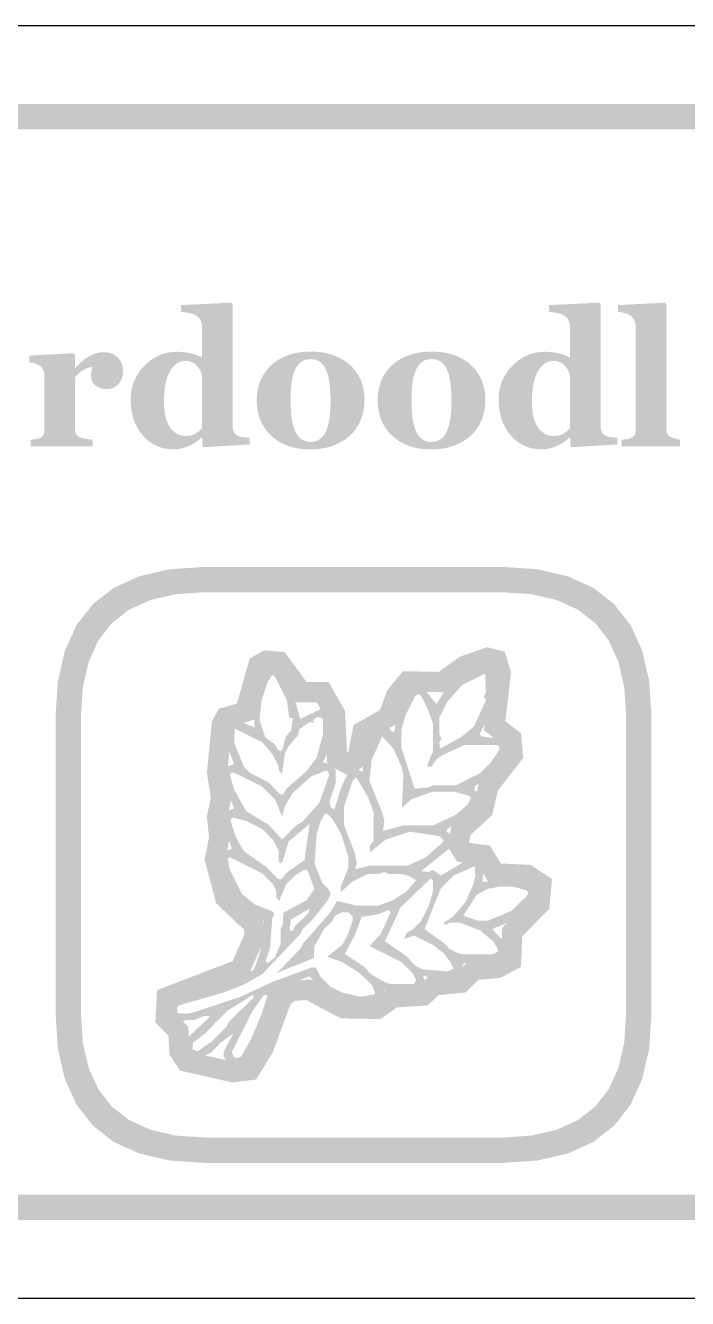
# Model space of a CAD drawing. Header units: millimetres. Extents: x 6 to 297, y 55 to 451.
# Drawn here: x 233.82 to 244.27, y 316.16 to 336.24 of the extents above; entities that cross this region are included whole.
import ezdxf

# ---------------------------------------------------------------- set-up
doc = ezdxf.new("R2010")
doc.units = ezdxf.units.MM
doc.layers.add('CUT', color=1, linetype='Continuous')
doc.layers.add('RASTER', color=7, linetype='Continuous')

msp = doc.modelspace()

# ---------------------------------------------------------------- hatches: boundary and pattern name
at = {"layer": 'RASTER'}
h = msp.add_hatch(color=7, dxfattribs=at)
h.paths.add_polyline_path([(208.2, 332.8), (208.234, 333.316), (208.337, 333.763), (208.509, 334.141), (208.75, 334.45), (209.059, 334.691), (209.438, 334.862), (209.884, 334.966), (210.4, 335), (267.6, 335), (268.116, 334.966), (268.563, 334.862), (268.941, 334.691), (269.25, 334.45), (269.491, 334.141), (269.663, 333.763), (269.766, 333.316), (269.8, 332.8), (269.8, 319.6), (269.766, 319.084), (269.662, 318.638), (269.491, 318.259), (269.25, 317.95), (268.941, 317.709), (268.563, 317.537), (268.116, 317.434), (267.6, 317.4), (210.4, 317.4), (209.884, 317.434), (209.438, 317.537), (209.059, 317.709), (208.75, 317.95), (208.509, 318.259), (208.337, 318.638), (208.234, 319.084), (208.2, 319.6)])
h.paths.add_polyline_path([(208.6, 332.8), (208.6, 319.6), (208.628, 319.178), (208.712, 318.813), (208.853, 318.503), (209.05, 318.25), (209.303, 318.053), (209.613, 317.912), (209.978, 317.828), (210.4, 317.8), (267.6, 317.8), (268.022, 317.828), (268.388, 317.912), (268.697, 318.053), (268.95, 318.25), (269.147, 318.503), (269.287, 318.813), (269.372, 319.178), (269.4, 319.6), (269.4, 332.8), (269.372, 333.222), (269.287, 333.588), (269.147, 333.897), (268.95, 334.15), (268.697, 334.347), (268.388, 334.488), (268.022, 334.572), (267.6, 334.6), (210.4, 334.6), (209.978, 334.572), (209.613, 334.488), (209.303, 334.347), (209.05, 334.15), (208.853, 333.897), (208.712, 333.588), (208.628, 333.222), (208.6, 332.8)], flags=0)
h = msp.add_hatch(color=7, dxfattribs=at)
h.paths.add_polyline_path([(237.359, 329.631), (236.637, 329.588), (236.615, 329.609), (236.615, 329.744), (236.605, 329.746), (236.586, 329.727), (236.566, 329.709), (236.544, 329.691), (236.521, 329.674), (236.496, 329.657), (236.469, 329.641), (236.441, 329.626), (236.411, 329.611), (236.38, 329.597), (236.35, 329.586), (236.319, 329.576), (236.288, 329.568), (236.257, 329.561), (236.226, 329.557), (236.195, 329.554), (236.164, 329.553), (236.092, 329.557), (236.023, 329.567), (235.957, 329.584), (235.894, 329.608), (235.835, 329.639), (235.779, 329.677), (235.726, 329.721), (235.676, 329.773), (235.631, 329.83), (235.592, 329.891), (235.559, 329.956), (235.532, 330.025), (235.511, 330.098), (235.496, 330.175), (235.487, 330.256), (235.484, 330.341), (235.488, 330.417), (235.498, 330.49), (235.515, 330.561), (235.538, 330.628), (235.568, 330.693), (235.605, 330.755), (235.649, 330.815), (235.699, 330.871), (235.754, 330.923), (235.812, 330.968), (235.873, 331.006), (235.936, 331.037), (236.002, 331.062), (236.072, 331.079), (236.143, 331.089), (236.218, 331.093), (236.248, 331.092), (236.277, 331.091), (236.306, 331.089), (236.335, 331.086), (236.363, 331.082), (236.39, 331.077), (236.417, 331.072), (236.444, 331.066), (236.47, 331.059), (236.494, 331.051), (236.517, 331.044), (236.539, 331.036), (236.559, 331.028), (236.578, 331.02), (236.596, 331.011), (236.612, 331.002), (236.612, 331.481), (236.612, 331.494), (236.611, 331.508), (236.609, 331.521), (236.607, 331.533), (236.604, 331.546), (236.6, 331.558), (236.595, 331.571), (236.59, 331.583), (236.585, 331.594), (236.578, 331.605), (236.572, 331.615), (236.565, 331.625), (236.557, 331.634), (236.549, 331.642), (236.541, 331.65), (236.532, 331.657), (236.52, 331.664), (236.508, 331.672), (236.494, 331.678), (236.481, 331.684), (236.466, 331.69), (236.451, 331.695), (236.435, 331.699), (236.418, 331.703), (236.401, 331.706), (236.384, 331.709), (236.367, 331.712), (236.35, 331.715), (236.333, 331.717), (236.316, 331.719), (236.298, 331.721), (236.281, 331.723), (236.281, 331.829), (237.072, 331.868), (237.094, 331.844), (237.094, 329.924), (237.095, 329.91), (237.095, 329.897), (237.097, 329.884), (237.099, 329.872), (237.101, 329.861), (237.105, 329.85), (237.108, 329.84), (237.113, 329.83), (237.117, 329.821), (237.123, 329.812), (237.129, 329.804), (237.137, 329.796), (237.144, 329.789), (237.153, 329.782), (237.162, 329.776), (237.172, 329.77), (237.18, 329.766), (237.189, 329.762), (237.199, 329.759), (237.21, 329.756), (237.221, 329.753), (237.234, 329.751), (237.248, 329.748), (237.262, 329.746), (237.276, 329.745), (237.29, 329.743), (237.303, 329.742), (237.316, 329.741), (237.328, 329.74), (237.339, 329.739), (237.35, 329.738), (237.359, 329.738)])
h.paths.add_polyline_path([(236.612, 329.892), (236.612, 330.719), (236.61, 330.728), (236.607, 330.736), (236.603, 330.745), (236.6, 330.755), (236.596, 330.764), (236.592, 330.774), (236.588, 330.784), (236.584, 330.794), (236.579, 330.804), (236.574, 330.814), (236.568, 330.824), (236.562, 330.834), (236.555, 330.843), (236.548, 330.853), (236.541, 330.862), (236.533, 330.871), (236.526, 330.879), (236.517, 330.886), (236.508, 330.894), (236.499, 330.9), (236.489, 330.907), (236.478, 330.914), (236.467, 330.92), (236.455, 330.926), (236.442, 330.931), (236.43, 330.936), (236.416, 330.94), (236.403, 330.943), (236.389, 330.946), (236.374, 330.948), (236.359, 330.949), (236.344, 330.949), (236.308, 330.947), (236.274, 330.939), (236.242, 330.926), (236.211, 330.908), (236.182, 330.884), (236.154, 330.856), (236.128, 330.822), (236.104, 330.784), (236.082, 330.74), (236.063, 330.692), (236.047, 330.64), (236.034, 330.584), (236.023, 330.523), (236.016, 330.459), (236.012, 330.39), (236.01, 330.316), (236.011, 330.287), (236.011, 330.258), (236.013, 330.231), (236.014, 330.204), (236.017, 330.177), (236.02, 330.152), (236.023, 330.127), (236.027, 330.103), (236.032, 330.08), (236.037, 330.057), (236.043, 330.035), (236.05, 330.013), (236.058, 329.992), (236.067, 329.971), (236.076, 329.951), (236.086, 329.931), (236.097, 329.912), (236.109, 329.894), (236.122, 329.878), (236.135, 329.862), (236.149, 329.847), (236.164, 329.834), (236.179, 329.821), (236.196, 329.809), (236.213, 329.799), (236.231, 329.79), (236.249, 329.783), (236.269, 329.777), (236.289, 329.772), (236.311, 329.768), (236.333, 329.766), (236.356, 329.766), (236.378, 329.766), (236.399, 329.768), (236.419, 329.77), (236.438, 329.774), (236.456, 329.779), (236.473, 329.785), (236.489, 329.792), (236.504, 329.8), (236.518, 329.809), (236.533, 329.819), (236.547, 329.829), (236.56, 329.84), (236.574, 329.852), (236.587, 329.864), (236.6, 329.878), (236.612, 329.892)], flags=0)
h = msp.add_hatch(color=7, dxfattribs=at)
h.paths.add_polyline_path([(243.163, 329.631), (242.441, 329.588), (242.419, 329.609), (242.419, 329.744), (242.409, 329.746), (242.39, 329.727), (242.37, 329.709), (242.348, 329.691), (242.324, 329.674), (242.299, 329.657), (242.273, 329.641), (242.244, 329.626), (242.215, 329.611), (242.184, 329.597), (242.153, 329.586), (242.123, 329.576), (242.092, 329.568), (242.061, 329.561), (242.03, 329.557), (241.999, 329.554), (241.968, 329.553), (241.895, 329.557), (241.826, 329.567), (241.76, 329.584), (241.698, 329.608), (241.639, 329.639), (241.582, 329.677), (241.53, 329.721), (241.48, 329.773), (241.435, 329.83), (241.396, 329.891), (241.363, 329.956), (241.336, 330.025), (241.315, 330.098), (241.3, 330.175), (241.291, 330.256), (241.288, 330.341), (241.291, 330.417), (241.301, 330.49), (241.318, 330.561), (241.342, 330.628), (241.372, 330.693), (241.409, 330.755), (241.452, 330.815), (241.503, 330.871), (241.558, 330.923), (241.616, 330.968), (241.676, 331.006), (241.74, 331.037), (241.806, 331.062), (241.875, 331.079), (241.947, 331.089), (242.022, 331.093), (242.052, 331.092), (242.081, 331.091), (242.11, 331.089), (242.138, 331.086), (242.166, 331.082), (242.194, 331.077), (242.221, 331.072), (242.248, 331.066), (242.273, 331.059), (242.298, 331.051), (242.321, 331.044), (242.342, 331.036), (242.363, 331.028), (242.382, 331.02), (242.4, 331.011), (242.416, 331.002), (242.416, 331.481), (242.416, 331.494), (242.415, 331.508), (242.413, 331.521), (242.411, 331.533), (242.407, 331.546), (242.404, 331.558), (242.399, 331.571), (242.394, 331.583), (242.388, 331.594), (242.382, 331.605), (242.376, 331.615), (242.368, 331.625), (242.361, 331.634), (242.353, 331.642), (242.344, 331.65), (242.335, 331.657), (242.324, 331.664), (242.311, 331.672), (242.298, 331.678), (242.284, 331.684), (242.27, 331.69), (242.255, 331.695), (242.239, 331.699), (242.222, 331.703), (242.205, 331.706), (242.188, 331.709), (242.171, 331.712), (242.154, 331.715), (242.136, 331.717), (242.119, 331.719), (242.102, 331.721), (242.085, 331.723), (242.085, 331.829), (242.876, 331.868), (242.898, 331.844), (242.898, 329.924), (242.898, 329.91), (242.899, 329.897), (242.901, 329.884), (242.903, 329.872), (242.905, 329.861), (242.908, 329.85), (242.912, 329.84), (242.916, 329.83), (242.921, 329.821), (242.927, 329.812), (242.933, 329.804), (242.94, 329.796), (242.948, 329.789), (242.956, 329.782), (242.966, 329.776), (242.976, 329.77), (242.984, 329.766), (242.993, 329.762), (243.003, 329.759), (243.013, 329.756), (243.025, 329.753), (243.038, 329.751), (243.051, 329.748), (243.066, 329.746), (243.08, 329.745), (243.094, 329.743), (243.107, 329.742), (243.12, 329.741), (243.132, 329.74), (243.143, 329.739), (243.153, 329.738), (243.163, 329.738)])
h.paths.add_polyline_path([(242.416, 329.892), (242.416, 330.719), (242.413, 330.728), (242.41, 330.736), (242.407, 330.745), (242.404, 330.755), (242.4, 330.764), (242.396, 330.774), (242.392, 330.784), (242.387, 330.794), (242.383, 330.804), (242.377, 330.814), (242.372, 330.824), (242.366, 330.834), (242.359, 330.843), (242.352, 330.853), (242.345, 330.862), (242.337, 330.871), (242.329, 330.879), (242.321, 330.886), (242.312, 330.894), (242.303, 330.9), (242.293, 330.907), (242.282, 330.914), (242.271, 330.92), (242.259, 330.926), (242.246, 330.931), (242.233, 330.936), (242.22, 330.94), (242.206, 330.943), (242.192, 330.946), (242.178, 330.948), (242.163, 330.949), (242.148, 330.949), (242.112, 330.947), (242.078, 330.939), (242.046, 330.926), (242.015, 330.908), (241.985, 330.884), (241.958, 330.856), (241.932, 330.822), (241.908, 330.784), (241.886, 330.74), (241.867, 330.692), (241.851, 330.64), (241.837, 330.584), (241.827, 330.523), (241.82, 330.459), (241.815, 330.39), (241.814, 330.316), (241.814, 330.287), (241.815, 330.258), (241.816, 330.231), (241.818, 330.204), (241.821, 330.177), (241.823, 330.152), (241.827, 330.127), (241.831, 330.103), (241.835, 330.08), (241.841, 330.057), (241.847, 330.035), (241.854, 330.013), (241.862, 329.992), (241.87, 329.971), (241.88, 329.951), (241.89, 329.931), (241.901, 329.912), (241.913, 329.894), (241.925, 329.878), (241.939, 329.862), (241.953, 329.847), (241.967, 329.834), (241.983, 329.821), (241.999, 329.809), (242.016, 329.799), (242.034, 329.79), (242.053, 329.783), (242.073, 329.777), (242.093, 329.772), (242.114, 329.768), (242.137, 329.766), (242.16, 329.766), (242.182, 329.766), (242.202, 329.768), (242.222, 329.77), (242.241, 329.774), (242.259, 329.779), (242.276, 329.785), (242.292, 329.792), (242.308, 329.8), (242.322, 329.809), (242.336, 329.819), (242.35, 329.829), (242.364, 329.84), (242.377, 329.852), (242.391, 329.864), (242.403, 329.878), (242.416, 329.892)], flags=0)
for points in [[(244.15, 329.6), (243.232, 329.6), (243.232, 329.707), (243.241, 329.708), (243.251, 329.708), (243.26, 329.709), (243.269, 329.71), (243.279, 329.711), (243.288, 329.712), (243.297, 329.713), (243.306, 329.714), (243.315, 329.715), (243.323, 329.717), (243.332, 329.718), (243.34, 329.72), (243.348, 329.722), (243.355, 329.724), (243.363, 329.726), (243.37, 329.729), (243.381, 329.734), (243.391, 329.739), (243.401, 329.744), (243.409, 329.75), (243.416, 329.757), (243.423, 329.764), (243.429, 329.771), (243.433, 329.779), (243.437, 329.788), (243.441, 329.797), (243.444, 329.807), (243.446, 329.818), (243.448, 329.829), (243.449, 329.841), (243.45, 329.853), (243.45, 329.867), (243.45, 331.49), (243.45, 331.503), (243.449, 331.517), (243.447, 331.53), (243.445, 331.543), (243.441, 331.556), (243.437, 331.569), (243.433, 331.581), (243.427, 331.593), (243.422, 331.604), (243.415, 331.615), (243.408, 331.625), (243.401, 331.635), (243.393, 331.644), (243.385, 331.652), (243.376, 331.659), (243.367, 331.665), (243.359, 331.67), (243.35, 331.675), (243.341, 331.68), (243.33, 331.684), (243.318, 331.689), (243.306, 331.693), (243.292, 331.698), (243.278, 331.702), (243.263, 331.706), (243.249, 331.71), (243.236, 331.713), (243.222, 331.716), (243.209, 331.718), (243.197, 331.72), (243.185, 331.722), (243.173, 331.723), (243.173, 331.829), (243.91, 331.868), (243.932, 331.844), (243.932, 329.886), (243.932, 329.872), (243.933, 329.86), (243.935, 329.848), (243.937, 329.837), (243.94, 329.826), (243.943, 329.816), (243.947, 329.806), (243.951, 329.798), (243.956, 329.79), (243.962, 329.782), (243.969, 329.775), (243.976, 329.768), (243.984, 329.761), (243.993, 329.755), (244.002, 329.75), (244.013, 329.745), (244.02, 329.742), (244.028, 329.739), (244.035, 329.736), (244.043, 329.733), (244.05, 329.73), (244.058, 329.727), (244.066, 329.724), (244.074, 329.722), (244.082, 329.719), (244.091, 329.717), (244.1, 329.715), (244.109, 329.713), (244.119, 329.711), (244.129, 329.709), (244.14, 329.708), (244.15, 329.707)], [(235.364, 330.785), (235.363, 330.758), (235.36, 330.731), (235.355, 330.705), (235.347, 330.681), (235.337, 330.656), (235.326, 330.633), (235.312, 330.611), (235.295, 330.59), (235.278, 330.57), (235.258, 330.553), (235.238, 330.538), (235.216, 330.526), (235.192, 330.517), (235.167, 330.511), (235.141, 330.507), (235.114, 330.505), (235.088, 330.506), (235.062, 330.509), (235.038, 330.513), (235.015, 330.519), (234.993, 330.526), (234.972, 330.536), (234.952, 330.547), (234.933, 330.559), (234.916, 330.574), (234.9, 330.59), (234.888, 330.607), (234.877, 330.626), (234.869, 330.647), (234.864, 330.67), (234.86, 330.694), (234.859, 330.719), (234.859, 330.732), (234.859, 330.743), (234.86, 330.754), (234.861, 330.765), (234.862, 330.774), (234.863, 330.783), (234.864, 330.791), (234.866, 330.799), (234.868, 330.806), (234.87, 330.813), (234.871, 330.82), (234.873, 330.827), (234.875, 330.833), (234.876, 330.84), (234.878, 330.846), (234.879, 330.852), (234.862, 330.851), (234.845, 330.848), (234.828, 330.844), (234.81, 330.839), (234.792, 330.833), (234.774, 330.825), (234.756, 330.816), (234.737, 330.806), (234.719, 330.794), (234.701, 330.782), (234.684, 330.768), (234.667, 330.754), (234.651, 330.739), (234.635, 330.723), (234.62, 330.706), (234.605, 330.688), (234.605, 329.884), (234.606, 329.872), (234.606, 329.86), (234.608, 329.848), (234.609, 329.837), (234.612, 329.827), (234.615, 329.817), (234.618, 329.808), (234.622, 329.799), (234.626, 329.791), (234.631, 329.783), (234.637, 329.776), (234.643, 329.769), (234.65, 329.763), (234.658, 329.757), (234.667, 329.751), (234.676, 329.746), (234.684, 329.743), (234.694, 329.739), (234.706, 329.735), (234.718, 329.732), (234.732, 329.728), (234.747, 329.725), (234.763, 329.722), (234.781, 329.719), (234.798, 329.717), (234.814, 329.714), (234.829, 329.712), (234.843, 329.711), (234.855, 329.709), (234.867, 329.708), (234.877, 329.707), (234.885, 329.707), (234.885, 329.6), (233.905, 329.6), (233.905, 329.707), (233.914, 329.708), (233.924, 329.709), (233.933, 329.709), (233.942, 329.71), (233.951, 329.711), (233.961, 329.713), (233.97, 329.714), (233.979, 329.715), (233.988, 329.716), (233.997, 329.718), (234.006, 329.719), (234.014, 329.721), (234.022, 329.723), (234.029, 329.725), (234.036, 329.727), (234.043, 329.729), (234.054, 329.733), (234.065, 329.738), (234.074, 329.743), (234.083, 329.749), (234.09, 329.756), (234.097, 329.763), (234.103, 329.771), (234.107, 329.779), (234.112, 329.787), (234.115, 329.797), (234.118, 329.807), (234.121, 329.818), (234.123, 329.829), (234.124, 329.841), (234.125, 329.853), (234.125, 329.867), (234.125, 330.719), (234.125, 330.732), (234.123, 330.745), (234.121, 330.757), (234.119, 330.769), (234.115, 330.781), (234.111, 330.792), (234.106, 330.803), (234.1, 330.814), (234.094, 330.824), (234.087, 330.833), (234.08, 330.843), (234.073, 330.851), (234.065, 330.859), (234.057, 330.867), (234.049, 330.874), (234.04, 330.88), (234.033, 330.885), (234.026, 330.889), (234.018, 330.893), (234.01, 330.896), (234.002, 330.9), (233.993, 330.903), (233.983, 330.907), (233.973, 330.91), (233.963, 330.912), (233.953, 330.915), (233.942, 330.917), (233.931, 330.919), (233.92, 330.921), (233.908, 330.923), (233.897, 330.924), (233.885, 330.926), (233.885, 331.033), (234.583, 331.071), (234.605, 331.049), (234.605, 330.836), (234.611, 330.836), (234.637, 330.865), (234.663, 330.892), (234.689, 330.917), (234.716, 330.941), (234.743, 330.963), (234.77, 330.984), (234.798, 331.003), (234.826, 331.02), (234.854, 331.036), (234.883, 331.049), (234.912, 331.061), (234.942, 331.07), (234.972, 331.077), (235.002, 331.083), (235.032, 331.086), (235.063, 331.087), (235.096, 331.086), (235.127, 331.082), (235.157, 331.075), (235.185, 331.066), (235.212, 331.054), (235.237, 331.039), (235.26, 331.022), (235.281, 331.003), (235.301, 330.981), (235.318, 330.957), (235.332, 330.933), (235.344, 330.906), (235.353, 330.878), (235.359, 330.849), (235.363, 330.818), (235.364, 330.785)]]:
    msp.add_hatch(color=7, dxfattribs=at).paths.add_polyline_path(points)
h = msp.add_hatch(color=7, dxfattribs=at)
h.paths.add_polyline_path([(238.95, 330.88), (238.976, 330.854), (239.001, 330.827), (239.024, 330.799), (239.046, 330.769), (239.066, 330.738), (239.084, 330.706), (239.101, 330.673), (239.116, 330.639), (239.129, 330.603), (239.141, 330.567), (239.151, 330.53), (239.159, 330.492), (239.165, 330.454), (239.169, 330.414), (239.172, 330.375), (239.173, 330.334), (239.172, 330.294), (239.169, 330.254), (239.165, 330.215), (239.159, 330.176), (239.151, 330.138), (239.141, 330.1), (239.13, 330.063), (239.116, 330.027), (239.102, 329.992), (239.085, 329.957), (239.067, 329.925), (239.047, 329.893), (239.026, 329.863), (239.003, 329.834), (238.978, 329.806), (238.952, 329.78), (238.922, 329.754), (238.891, 329.728), (238.859, 329.705), (238.825, 329.683), (238.79, 329.663), (238.753, 329.644), (238.715, 329.627), (238.676, 329.612), (238.635, 329.598), (238.592, 329.586), (238.549, 329.576), (238.504, 329.568), (238.457, 329.561), (238.409, 329.557), (238.36, 329.554), (238.309, 329.553), (238.264, 329.554), (238.221, 329.556), (238.179, 329.56), (238.137, 329.566), (238.096, 329.573), (238.057, 329.582), (238.018, 329.592), (237.98, 329.604), (237.943, 329.618), (237.907, 329.633), (237.872, 329.65), (237.838, 329.668), (237.806, 329.689), (237.774, 329.71), (237.743, 329.733), (237.714, 329.758), (237.687, 329.783), (237.661, 329.81), (237.637, 329.838), (237.614, 329.868), (237.593, 329.899), (237.573, 329.931), (237.555, 329.965), (237.538, 330.001), (237.523, 330.037), (237.51, 330.075), (237.499, 330.114), (237.49, 330.154), (237.483, 330.194), (237.478, 330.236), (237.475, 330.279), (237.474, 330.324), (237.475, 330.367), (237.477, 330.409), (237.482, 330.45), (237.488, 330.49), (237.496, 330.528), (237.505, 330.565), (237.517, 330.602), (237.53, 330.636), (237.545, 330.67), (237.562, 330.703), (237.58, 330.735), (237.601, 330.766), (237.623, 330.796), (237.646, 330.825), (237.672, 330.853), (237.699, 330.88), (237.727, 330.905), (237.757, 330.929), (237.788, 330.951), (237.82, 330.971), (237.854, 330.99), (237.89, 331.008), (237.928, 331.024), (237.967, 331.039), (238.007, 331.052), (238.048, 331.064), (238.091, 331.074), (238.135, 331.082), (238.18, 331.088), (238.226, 331.092), (238.273, 331.095), (238.322, 331.096), (238.372, 331.095), (238.421, 331.092), (238.469, 331.088), (238.515, 331.082), (238.559, 331.074), (238.602, 331.064), (238.643, 331.052), (238.683, 331.039), (238.721, 331.024), (238.758, 331.008), (238.794, 330.99), (238.828, 330.971), (238.86, 330.951), (238.892, 330.929), (238.922, 330.905), (238.95, 330.88)])
h.paths.add_polyline_path([(238.575, 329.865), (238.583, 329.886), (238.59, 329.908), (238.597, 329.932), (238.603, 329.956), (238.609, 329.981), (238.614, 330.008), (238.619, 330.036), (238.623, 330.064), (238.626, 330.094), (238.63, 330.125), (238.632, 330.158), (238.634, 330.191), (238.636, 330.226), (238.637, 330.262), (238.638, 330.299), (238.638, 330.337), (238.638, 330.363), (238.637, 330.39), (238.636, 330.418), (238.635, 330.447), (238.632, 330.476), (238.63, 330.507), (238.627, 330.539), (238.624, 330.571), (238.62, 330.603), (238.615, 330.634), (238.61, 330.662), (238.605, 330.689), (238.6, 330.714), (238.593, 330.738), (238.587, 330.759), (238.58, 330.779), (238.57, 330.802), (238.56, 330.823), (238.549, 330.843), (238.538, 330.862), (238.525, 330.879), (238.512, 330.895), (238.497, 330.91), (238.482, 330.924), (238.466, 330.937), (238.449, 330.947), (238.431, 330.956), (238.412, 330.964), (238.391, 330.97), (238.37, 330.974), (238.348, 330.976), (238.325, 330.977), (238.299, 330.976), (238.275, 330.973), (238.253, 330.969), (238.231, 330.963), (238.211, 330.955), (238.192, 330.945), (238.175, 330.933), (238.158, 330.92), (238.143, 330.905), (238.129, 330.889), (238.116, 330.872), (238.103, 330.854), (238.092, 330.835), (238.081, 330.815), (238.071, 330.794), (238.063, 330.772), (238.055, 330.751), (238.048, 330.728), (238.042, 330.705), (238.036, 330.681), (238.031, 330.656), (238.027, 330.631), (238.023, 330.604), (238.02, 330.576), (238.017, 330.548), (238.015, 330.52), (238.013, 330.491), (238.011, 330.462), (238.01, 330.433), (238.009, 330.403), (238.008, 330.373), (238.008, 330.343), (238.008, 330.304), (238.009, 330.266), (238.01, 330.231), (238.011, 330.197), (238.012, 330.165), (238.014, 330.134), (238.016, 330.105), (238.019, 330.078), (238.022, 330.052), (238.026, 330.026), (238.03, 330), (238.036, 329.973), (238.043, 329.947), (238.05, 329.921), (238.059, 329.894), (238.068, 329.868), (238.077, 329.846), (238.087, 329.825), (238.098, 329.805), (238.109, 329.787), (238.122, 329.769), (238.135, 329.753), (238.15, 329.738), (238.165, 329.725), (238.181, 329.712), (238.199, 329.701), (238.217, 329.692), (238.236, 329.685), (238.257, 329.679), (238.278, 329.675), (238.301, 329.673), (238.325, 329.672), (238.346, 329.673), (238.367, 329.675), (238.387, 329.679), (238.406, 329.684), (238.425, 329.691), (238.443, 329.699), (238.459, 329.709), (238.476, 329.721), (238.491, 329.734), (238.505, 329.748), (238.519, 329.764), (238.532, 329.781), (238.544, 329.8), (238.555, 329.82), (238.566, 329.842), (238.575, 329.865)], flags=0)
h = msp.add_hatch(color=7, dxfattribs=at)
h.paths.add_polyline_path([(240.857, 330.88), (240.884, 330.854), (240.908, 330.827), (240.932, 330.799), (240.953, 330.769), (240.973, 330.738), (240.991, 330.706), (241.008, 330.673), (241.023, 330.639), (241.036, 330.603), (241.048, 330.567), (241.058, 330.53), (241.066, 330.492), (241.072, 330.454), (241.077, 330.414), (241.079, 330.375), (241.08, 330.334), (241.079, 330.294), (241.077, 330.254), (241.072, 330.215), (241.066, 330.176), (241.058, 330.138), (241.048, 330.1), (241.037, 330.063), (241.024, 330.027), (241.009, 329.992), (240.992, 329.957), (240.974, 329.925), (240.954, 329.893), (240.933, 329.863), (240.91, 329.834), (240.885, 329.806), (240.859, 329.78), (240.829, 329.754), (240.798, 329.728), (240.766, 329.705), (240.732, 329.683), (240.697, 329.663), (240.66, 329.644), (240.622, 329.627), (240.583, 329.612), (240.542, 329.598), (240.5, 329.586), (240.456, 329.576), (240.411, 329.568), (240.364, 329.561), (240.316, 329.557), (240.267, 329.554), (240.216, 329.553), (240.172, 329.554), (240.128, 329.556), (240.086, 329.56), (240.044, 329.566), (240.004, 329.573), (239.964, 329.582), (239.925, 329.592), (239.887, 329.604), (239.85, 329.618), (239.814, 329.633), (239.779, 329.65), (239.745, 329.668), (239.713, 329.689), (239.681, 329.71), (239.651, 329.733), (239.621, 329.758), (239.594, 329.783), (239.568, 329.81), (239.544, 329.838), (239.521, 329.868), (239.5, 329.899), (239.48, 329.931), (239.462, 329.965), (239.445, 330.001), (239.43, 330.037), (239.417, 330.075), (239.406, 330.114), (239.397, 330.154), (239.39, 330.194), (239.385, 330.236), (239.382, 330.279), (239.381, 330.324), (239.382, 330.367), (239.384, 330.409), (239.389, 330.45), (239.395, 330.49), (239.403, 330.528), (239.413, 330.565), (239.424, 330.602), (239.437, 330.636), (239.452, 330.67), (239.469, 330.703), (239.487, 330.735), (239.508, 330.766), (239.53, 330.796), (239.554, 330.825), (239.579, 330.853), (239.606, 330.88), (239.634, 330.905), (239.664, 330.929), (239.695, 330.951), (239.727, 330.971), (239.762, 330.99), (239.797, 331.008), (239.835, 331.024), (239.874, 331.039), (239.914, 331.052), (239.956, 331.064), (239.998, 331.074), (240.042, 331.082), (240.087, 331.088), (240.133, 331.092), (240.181, 331.095), (240.229, 331.096), (240.28, 331.095), (240.328, 331.092), (240.376, 331.088), (240.422, 331.082), (240.466, 331.074), (240.509, 331.064), (240.55, 331.052), (240.59, 331.039), (240.628, 331.024), (240.665, 331.008), (240.701, 330.99), (240.735, 330.971), (240.768, 330.951), (240.799, 330.929), (240.829, 330.905), (240.857, 330.88)])
h.paths.add_polyline_path([(240.482, 329.865), (240.49, 329.886), (240.497, 329.908), (240.504, 329.932), (240.51, 329.956), (240.516, 329.981), (240.521, 330.008), (240.526, 330.036), (240.53, 330.064), (240.534, 330.094), (240.537, 330.125), (240.539, 330.158), (240.542, 330.191), (240.543, 330.226), (240.544, 330.262), (240.545, 330.299), (240.545, 330.337), (240.545, 330.363), (240.544, 330.39), (240.543, 330.418), (240.542, 330.447), (240.54, 330.476), (240.537, 330.507), (240.534, 330.539), (240.531, 330.571), (240.527, 330.603), (240.523, 330.634), (240.518, 330.662), (240.512, 330.689), (240.507, 330.714), (240.501, 330.738), (240.494, 330.759), (240.487, 330.779), (240.478, 330.802), (240.468, 330.823), (240.457, 330.843), (240.445, 330.862), (240.432, 330.879), (240.419, 330.895), (240.405, 330.91), (240.389, 330.924), (240.373, 330.937), (240.356, 330.947), (240.338, 330.956), (240.319, 330.964), (240.299, 330.97), (240.277, 330.974), (240.255, 330.976), (240.232, 330.977), (240.207, 330.976), (240.183, 330.973), (240.16, 330.969), (240.138, 330.963), (240.118, 330.955), (240.099, 330.945), (240.082, 330.933), (240.066, 330.92), (240.051, 330.905), (240.036, 330.889), (240.023, 330.872), (240.011, 330.854), (239.999, 330.835), (239.988, 330.815), (239.979, 330.794), (239.97, 330.772), (239.962, 330.751), (239.956, 330.728), (239.949, 330.705), (239.944, 330.681), (239.939, 330.656), (239.934, 330.631), (239.93, 330.604), (239.927, 330.576), (239.924, 330.548), (239.922, 330.52), (239.92, 330.491), (239.918, 330.462), (239.917, 330.433), (239.916, 330.403), (239.916, 330.373), (239.916, 330.343), (239.916, 330.304), (239.916, 330.266), (239.917, 330.231), (239.918, 330.197), (239.92, 330.165), (239.921, 330.134), (239.923, 330.105), (239.926, 330.078), (239.929, 330.052), (239.933, 330.026), (239.938, 330), (239.943, 329.973), (239.95, 329.947), (239.958, 329.921), (239.966, 329.894), (239.976, 329.868), (239.984, 329.846), (239.994, 329.825), (240.005, 329.805), (240.017, 329.787), (240.029, 329.769), (240.043, 329.753), (240.057, 329.738), (240.072, 329.725), (240.089, 329.712), (240.106, 329.701), (240.124, 329.692), (240.144, 329.685), (240.164, 329.679), (240.186, 329.675), (240.208, 329.673), (240.232, 329.672), (240.254, 329.673), (240.274, 329.675), (240.294, 329.679), (240.314, 329.684), (240.332, 329.691), (240.35, 329.699), (240.367, 329.709), (240.383, 329.721), (240.398, 329.734), (240.413, 329.748), (240.426, 329.764), (240.439, 329.781), (240.451, 329.8), (240.462, 329.82), (240.473, 329.842), (240.482, 329.865)], flags=0)
h = msp.add_hatch(color=7, dxfattribs=at)
h.paths.add_polyline_path([(234.3, 325.35), (234.337, 325.901), (234.447, 326.378), (234.63, 326.782), (234.888, 327.112), (235.218, 327.37), (235.622, 327.553), (236.099, 327.663), (236.65, 327.7), (241.35, 327.7), (241.901, 327.663), (242.378, 327.553), (242.782, 327.37), (243.112, 327.112), (243.37, 326.782), (243.553, 326.378), (243.663, 325.901), (243.7, 325.35), (243.7, 320.65), (243.663, 320.099), (243.553, 319.622), (243.37, 319.218), (243.112, 318.887), (242.782, 318.63), (242.378, 318.447), (241.901, 318.337), (241.35, 318.3), (236.65, 318.3), (236.099, 318.337), (235.622, 318.447), (235.218, 318.63), (234.888, 318.888), (234.63, 319.218), (234.447, 319.622), (234.337, 320.099), (234.3, 320.65)])
h.paths.add_polyline_path([(234.7, 325.35), (234.7, 320.65), (234.73, 320.193), (234.822, 319.797), (234.974, 319.462), (235.188, 319.188), (235.462, 318.974), (235.797, 318.822), (236.193, 318.73), (236.65, 318.7), (241.35, 318.7), (241.807, 318.73), (242.203, 318.822), (242.538, 318.974), (242.813, 319.188), (243.026, 319.462), (243.178, 319.797), (243.27, 320.193), (243.3, 320.65), (243.3, 325.35), (243.27, 325.807), (243.178, 326.203), (243.026, 326.538), (242.813, 326.813), (242.538, 327.026), (242.203, 327.178), (241.807, 327.27), (241.35, 327.3), (236.65, 327.3), (236.193, 327.27), (235.797, 327.178), (235.462, 327.026), (235.187, 326.813), (234.974, 326.538), (234.822, 326.203), (234.73, 325.807), (234.7, 325.35)], flags=0)
h = msp.add_hatch(color=7, dxfattribs=at)
h.paths.add_polyline_path([(241.108, 326.434), (241.385, 326.363), (241.485, 326.042), (241.395, 325.267), (241.642, 325.076), (241.677, 324.686), (241.279, 324.176), (241.186, 323.786), (240.843, 323.469), (240.823, 323.355), (240.827, 323.348), (241.152, 323.304), (241.324, 323.021), (241.794, 323), (242.131, 322.775), (242.087, 322.306), (241.66, 321.873), (241.642, 321.392), (241.315, 321.216), (240.97, 321.188), (240.771, 320.989), (240.343, 320.946), (240.167, 320.783), (239.685, 320.752), (239.425, 320.568), (238.797, 320.579), (238.259, 320.867), (238.081, 320.856), (238.004, 320.799), (237.728, 320.048), (237.466, 319.615), (237.087, 319.568), (236.263, 319.756), (236.097, 320.005), (236.081, 320.305), (235.874, 320.512), (235.899, 321.024), (237.093, 321.482), (237.281, 321.912), (237.27, 321.979), (236.832, 322.397), (236.651, 323.084), (236.72, 323.431), (236.687, 323.766), (236.749, 324.058), (236.687, 324.453), (236.766, 325.268), (236.875, 325.461), (237.162, 325.545), (237.36, 326.253), (237.586, 326.384), (237.912, 326.357), (238.261, 325.883), (238.608, 325.883), (238.866, 325.428), (238.897, 324.782), (238.91, 324.775), (238.918, 324.78), (238.999, 325.205), (239.416, 325.443), (239.532, 325.754), (239.778, 326.055), (240.346, 326.044), (240.669, 326.28)])
h.paths.add_polyline_path([(241.122, 326.1), (240.82, 325.994), (240.448, 325.722), (239.928, 325.732), (239.814, 325.592), (239.676, 325.222), (239.285, 325), (239.206, 324.583), (238.927, 324.408), (238.586, 324.581), (238.55, 325.337), (238.421, 325.563), (238.1, 325.563), (237.741, 326.05), (237.66, 326.057), (237.633, 326.041), (237.423, 325.287), (237.089, 325.19), (237.078, 325.17), (237.01, 324.463), (237.075, 324.049), (237.01, 323.748), (237.044, 323.415), (236.979, 323.094), (237.119, 322.566), (237.569, 322.136), (237.612, 321.869), (237.332, 321.231), (236.209, 320.8), (236.201, 320.638), (236.394, 320.445), (236.412, 320.11), (236.459, 320.039), (237.104, 319.893), (237.273, 319.913), (237.438, 320.187), (237.736, 320.999), (237.967, 321.169), (238.329, 321.192), (238.88, 320.898), (239.326, 320.89), (239.574, 321.066), (240.033, 321.095), (240.204, 321.253), (240.625, 321.296), (240.827, 321.498), (241.222, 321.53), (241.329, 321.587), (241.345, 322.009), (241.779, 322.45), (241.795, 322.615), (241.691, 322.684), (241.14, 322.709), (240.958, 323.007), (240.635, 323.051), (240.486, 323.29), (240.546, 323.631), (240.897, 323.955), (240.984, 324.319), (241.347, 324.783), (241.336, 324.908), (241.056, 325.124), (241.159, 326.012), (241.132, 326.098), (241.122, 326.1)], flags=0)
h = msp.add_hatch(color=7, dxfattribs=at)
h.paths.add_polyline_path([(237.66, 326.15), (237.793, 326.104), (237.927, 325.937), (238.05, 325.693), (238.161, 325.302), (238.484, 325.459), (238.561, 325.436), (238.618, 325.359), (238.618, 325.192), (238.651, 325.092), (238.585, 324.758), (238.518, 324.625), (238.661, 324.568), (238.718, 324.491), (238.718, 324.291), (238.618, 323.99), (238.641, 323.914), (238.695, 323.867), (238.818, 324.257), (238.908, 324.434), (239.019, 324.525), (239.142, 324.468), (239.185, 324.758), (239.252, 324.959), (239.376, 325.169), (239.486, 325.192), (239.576, 325.149), (239.596, 325.102), (239.643, 325.102), (239.686, 325.393), (239.91, 325.803), (240.02, 325.86), (240.063, 325.837), (240.311, 325.536), (240.411, 325.703), (240.678, 325.97), (240.888, 326.094), (241.122, 326.16), (241.165, 326.137), (241.222, 326.06), (241.222, 325.693), (241.122, 325.326), (240.988, 325.059), (241.022, 325.025), (241.289, 324.992), (241.399, 324.935), (241.422, 324.792), (241.332, 324.615), (241.245, 324.535), (241.199, 324.448), (240.911, 324.234), (240.911, 324.181), (240.988, 324.091), (240.931, 323.914), (240.765, 323.747), (240.477, 323.566), (240.464, 323.533), (240.554, 323.456), (240.554, 323.356), (240.497, 323.246), (240.063, 322.899), (240.187, 322.889), (240.254, 322.922), (240.377, 322.832), (240.755, 323.056), (240.955, 323.089), (241.055, 322.989), (241.032, 322.732), (241.689, 322.755), (241.866, 322.665), (241.89, 322.521), (241.833, 322.411), (241.566, 322.144), (241.189, 321.987), (241.365, 321.797), (241.422, 321.687), (241.399, 321.543), (241.322, 321.487), (241.189, 321.453), (240.755, 321.453), (240.721, 321.42), (240.698, 321.276), (240.621, 321.219), (240.187, 321.219), (240.12, 321.253), (240.097, 321.243), (240.12, 321.186), (240.097, 321.043), (239.953, 320.986), (239.486, 321.019), (239.443, 320.862), (239.352, 320.819), (238.918, 320.819), (238.785, 320.852), (238.541, 320.976), (238.307, 321.243), (237.793, 321.043), (237.616, 320.485), (237.393, 319.974), (237.326, 319.874), (237.216, 319.817), (237.116, 319.817), (237.005, 319.874), (236.949, 319.984), (236.949, 320.051), (237.106, 320.341), (236.905, 320.195), (236.758, 320.041), (236.581, 319.951), (236.481, 319.951), (236.391, 319.994), (236.348, 320.084), (236.371, 320.261), (236.738, 320.609), (236.648, 320.619), (236.481, 320.552), (236.348, 320.552), (236.281, 320.518), (236.137, 320.609), (236.114, 320.819), (236.137, 320.862), (236.248, 320.919), (236.949, 321.119), (237.426, 321.343), (237.516, 321.587), (237.583, 321.921), (237.583, 322.121), (237.339, 322.244), (237.139, 322.445), (236.982, 322.722), (236.915, 322.955), (236.939, 323.199), (237.082, 323.256), (236.949, 323.623), (236.949, 323.79), (236.972, 323.834), (237.116, 323.89), (236.949, 324.324), (236.949, 324.491), (236.972, 324.535), (237.116, 324.591), (237.015, 324.858), (236.992, 325.102), (237.015, 325.192), (237.082, 325.259), (237.216, 325.259), (237.439, 325.169), (237.416, 325.593), (237.483, 325.86), (237.606, 326.104)])
h.paths.add_polyline_path([(241.078, 326.017), (240.711, 325.837), (240.477, 325.57), (240.354, 325.326), (240.354, 325.059), (240.387, 324.992), (240.354, 324.925), (240.364, 324.835), (240.698, 325.015), (240.898, 325.182), (241.088, 325.593), (241.055, 325.66), (241.088, 325.726)], flags=0)
h.paths.add_polyline_path([(237.717, 325.994), (237.65, 325.893), (237.55, 325.593), (237.516, 325.292), (237.606, 325.015), (237.76, 324.902), (237.807, 324.815), (237.85, 324.792), (237.883, 324.825), (237.927, 325.015), (238.017, 325.125), (238.04, 325.316), (237.984, 325.326), (237.95, 325.593), (237.76, 325.97)], flags=0)
h.paths.add_polyline_path([(240.02, 325.693), (239.977, 325.67), (239.82, 325.359), (239.753, 325.125), (239.753, 324.858), (239.963, 324.201), (240.187, 324.224), (240.254, 324.257), (240.621, 324.257), (240.998, 324.448), (241.165, 324.615), (241.299, 324.815), (241.299, 324.868), (241.255, 324.892), (240.755, 324.892), (240.411, 324.735), (240.311, 324.668), (240.23, 324.548), (240.177, 324.548), (240.164, 324.581), (240.254, 324.792), (240.254, 325.226), (240.164, 325.469), (240.063, 325.67)], flags=0)
h.paths.add_polyline_path([(238.418, 325.326), (238.361, 325.282), (238.374, 325.236), (238.317, 325.259), (238.141, 325.136), (238.127, 325.049), (237.974, 324.868), (237.917, 324.758), (237.873, 324.434), (237.817, 324.491), (237.817, 324.558), (237.727, 324.735), (237.56, 324.935), (237.126, 325.149), (237.116, 324.925), (237.273, 324.548), (237.373, 324.448), (237.66, 324.301), (237.84, 324.114), (237.893, 324.114), (237.94, 324.201), (238.261, 324.481), (238.418, 324.691), (238.518, 325.059), (238.518, 325.292), (238.484, 325.326)], flags=0)
h.paths.add_polyline_path([(239.453, 325.025), (239.286, 324.658), (239.252, 324.324), (239.453, 323.823), (239.486, 323.69), (239.463, 323.533), (239.786, 323.623), (240.254, 323.623), (240.598, 323.78), (240.798, 323.947), (240.855, 324.057), (240.821, 324.091), (240.588, 324.157), (240.254, 324.157), (239.91, 324.034), (239.763, 323.9), (239.786, 324.424), (239.753, 324.558), (239.629, 324.835)], flags=0)
h.paths.add_polyline_path([(238.585, 324.491), (238.341, 324.401), (238.04, 324.134), (237.917, 323.924), (237.873, 323.767), (237.76, 324.034), (237.56, 324.234), (237.182, 324.424), (237.082, 324.458), (237.049, 324.424), (237.116, 324.191), (237.306, 323.847), (237.66, 323.633), (237.873, 323.4), (238.107, 323.633), (238.194, 323.68), (238.461, 323.98), (238.618, 324.424)], flags=0)
h.paths.add_polyline_path([(239.042, 324.381), (238.985, 324.324), (238.852, 323.924), (238.852, 323.623), (239.019, 323.189), (239.052, 323.022), (239.029, 322.932), (239.252, 322.989), (239.853, 322.989), (240.13, 323.112), (240.397, 323.346), (240.421, 323.389), (240.354, 323.456), (239.887, 323.523), (239.509, 323.4), (239.262, 323.199), (239.252, 323.289), (239.319, 323.389), (239.319, 323.823), (239.229, 324.067)], flags=0)
h.paths.add_polyline_path([(238.575, 323.813), (238.541, 323.8), (238.484, 323.69), (238.418, 323.49), (238.384, 323.022), (238.508, 322.712), (238.595, 322.632), (238.641, 322.545), (238.595, 322.445), (238.361, 322.144), (238.207, 321.997), (238.161, 321.911), (237.56, 321.276), (237.283, 321.119), (236.949, 320.986), (236.248, 320.785), (236.214, 320.752), (236.224, 320.662), (236.381, 320.652), (236.515, 320.685), (237.216, 320.919), (237.717, 321.153), (238.351, 321.386), (238.408, 321.376), (238.474, 321.243), (238.641, 321.076), (238.818, 320.986), (239.119, 320.919), (239.342, 320.962), (239.296, 321.096), (239.095, 321.296), (238.828, 321.463), (238.585, 321.553), (238.828, 321.744), (238.918, 321.921), (238.985, 322.121), (238.985, 322.188), (238.918, 322.254), (238.818, 322.254), (238.708, 322.198), (238.661, 322.111), (238.541, 321.997), (238.384, 321.72), (238.374, 321.53), (237.793, 321.296), (238.161, 321.677), (238.207, 321.764), (238.628, 322.244), (238.741, 322.431), (239.052, 322.355), (239.386, 322.355), (239.629, 322.445), (239.83, 322.578), (239.987, 322.755), (239.887, 322.822), (239.753, 322.855), (239.553, 322.855), (239.486, 322.889), (239.386, 322.855), (239.219, 322.855), (238.975, 322.732), (238.795, 322.565), (238.795, 322.645), (238.918, 322.955), (238.918, 323.122), (238.808, 323.48), (238.661, 323.733)], flags=0)
h.paths.add_polyline_path([(237.106, 323.747), (237.059, 323.713), (237.082, 323.623), (237.149, 323.423), (237.273, 323.213), (237.626, 322.966), (237.807, 322.779), (237.86, 322.779), (237.974, 322.899), (238.227, 323.079), (238.307, 323.647), (237.974, 323.366), (237.883, 323.056), (237.85, 323.022), (237.817, 323.056), (237.817, 323.223), (237.727, 323.4), (237.56, 323.566), (237.316, 323.69)], flags=0)
h.paths.add_polyline_path([(237.049, 323.122), (237.015, 323.089), (237.049, 322.922), (237.239, 322.545), (237.439, 322.378), (237.727, 322.264), (237.75, 322.221), (237.717, 322.154), (237.683, 321.687), (237.616, 321.487), (237.65, 321.453), (237.76, 321.543), (237.85, 321.754), (237.85, 321.987), (237.883, 322.054), (237.893, 322.244), (238.261, 322.445), (238.384, 322.622), (238.274, 322.912), (238.217, 322.922), (238.074, 322.832), (237.94, 322.698), (237.827, 322.431), (237.783, 322.488), (237.783, 322.588), (237.727, 322.698), (237.56, 322.865)], flags=0)
h.paths.add_polyline_path([(240.911, 322.979), (240.578, 322.832), (240.377, 322.632), (240.12, 321.987), (240.431, 321.764), (240.511, 321.677), (240.621, 321.62), (240.721, 321.587), (241.189, 321.587), (241.279, 321.63), (241.265, 321.697), (241.199, 321.797), (240.998, 321.964), (240.688, 322.087), (240.521, 322.087), (240.454, 322.054), (240.421, 322.087), (240.564, 322.178), (240.765, 322.411), (240.888, 322.688), (240.921, 322.822)], flags=0)
h.paths.add_polyline_path([(240.22, 322.789), (239.743, 322.331), (239.496, 321.797), (239.83, 321.563), (239.977, 321.41), (240.087, 321.353), (240.487, 321.32), (240.578, 321.363), (240.531, 321.463), (240.431, 321.597), (240.264, 321.73), (239.953, 321.887), (239.796, 321.83), (239.843, 321.931), (239.93, 321.977), (240.063, 322.111), (240.187, 322.355), (240.254, 322.588), (240.254, 322.755)], flags=0)
h.paths.add_polyline_path([(241.289, 322.655), (241.122, 322.622), (240.945, 322.532), (240.731, 322.198), (240.955, 322.121), (241.122, 322.121), (241.499, 322.278), (241.733, 322.511), (241.756, 322.555), (241.733, 322.598), (241.522, 322.655)], flags=0)
h.paths.add_polyline_path([(238.307, 322.311), (238.007, 322.131), (237.994, 321.964), (238.04, 321.964), (238.074, 322.031), (238.294, 322.244)], flags=0)
h.paths.add_polyline_path([(239.553, 322.288), (239.386, 322.221), (239.129, 322.178), (239.019, 321.887), (238.862, 321.597), (239.162, 321.396), (239.276, 321.276), (239.486, 321.153), (239.586, 321.119), (239.953, 321.119), (239.987, 321.186), (239.93, 321.296), (239.763, 321.463), (239.252, 321.72), (239.429, 321.911), (239.586, 322.254)], flags=0)
h.paths.add_polyline_path([(237.416, 320.952), (237.005, 320.695), (236.658, 320.341), (236.471, 320.195), (236.458, 320.094), (236.538, 320.061), (236.758, 320.208), (236.992, 320.442), (237.039, 320.528), (237.426, 320.909)], flags=0)
h.paths.add_polyline_path([(237.616, 320.952), (237.573, 320.929), (237.406, 320.695), (237.082, 320.051), (237.106, 319.974), (237.149, 319.951), (237.226, 319.974), (237.383, 320.251), (237.55, 320.652), (237.64, 320.929)], flags=0)

# ---------------------------------------------------------------- linework, layer by layer
at = {"layer": 'CUT'}
for points in [[(209.999, 336.24), (268.001, 336.24)], [(268.001, 316.16), (209.999, 316.16)]]:
    msp.add_lwpolyline(points, dxfattribs=at)

doc.saveas('drawing.dxf')
